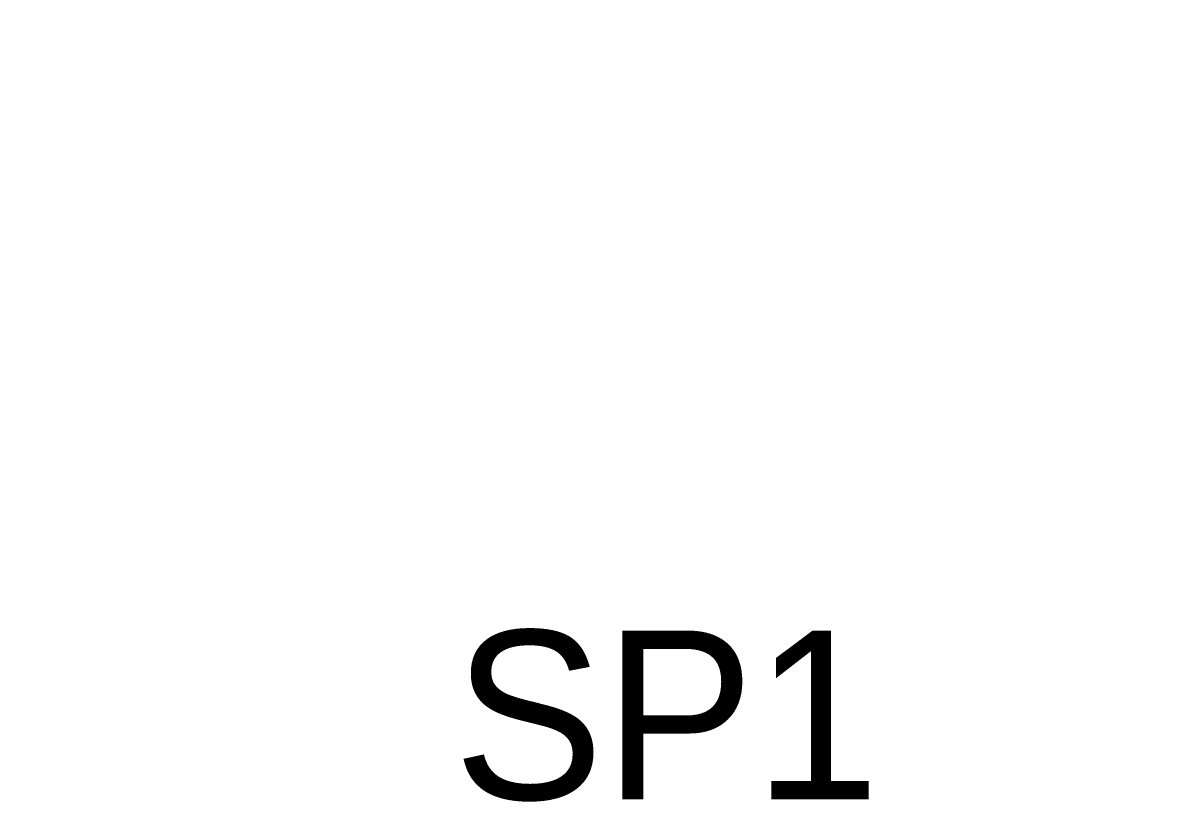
# Model space of a CAD drawing. Header units: millimetres. Extents: x 80 to 196, y 80 to 246.
# Drawn here: x 101.899 to 106.667, y 107.589 to 110.829 of the extents above; entities that cross this region are included whole.
import ezdxf

# ---------------------------------------------------------------- set-up
doc = ezdxf.new("R2010")
doc.units = ezdxf.units.MM
for name, color, linetype in [('DrillDrawing', 1, 'Continuous'), ('KeepOutLayer', 6, 'Continuous'), ('Mechanical1', 6, 'Continuous'), ('Mechanical15', 56, 'Continuous'), ('TopOverlay', 2, 'Continuous')]:
    doc.layers.add(name, color=color, linetype=linetype)

msp = doc.modelspace()

# ---------------------------------------------------------------- linework, layer by layer
at = {"layer": 'DrillDrawing', "const_width": 0.15}
msp.add_lwpolyline([(83.2252, 110.8907, -1.632083), (101.0442, 80.0273)], format="xyb", dxfattribs=at)
at = {"layer": 'KeepOutLayer', "const_width": 0.15}
msp.add_lwpolyline([(83.2252, 110.8907, -1.632083), (101.0442, 80.0273)], format="xyb", dxfattribs=at)
at = {"layer": 'Mechanical1', "const_width": 0.15}
msp.add_lwpolyline([(83.2252, 110.8907, -1.632083), (101.0442, 80.0273)], format="xyb", dxfattribs=at)
at = {"layer": 'Mechanical15', "const_width": 0.1}
for points in [[(118.5, 100, 1), (81.5, 100, 1)], [(116.495, 100, 1), (83.505, 100, 1)]]:
    msp.add_lwpolyline(points, format="xyb", close=True, dxfattribs=at)

# ---------------------------------------------------------------- texts
at = {"layer": 'TopOverlay'}
msp.add_text('SP1', height=0.7, rotation=360, dxfattribs=at).set_placement((103.6847, 107.6081))

doc.saveas('drawing.dxf')
